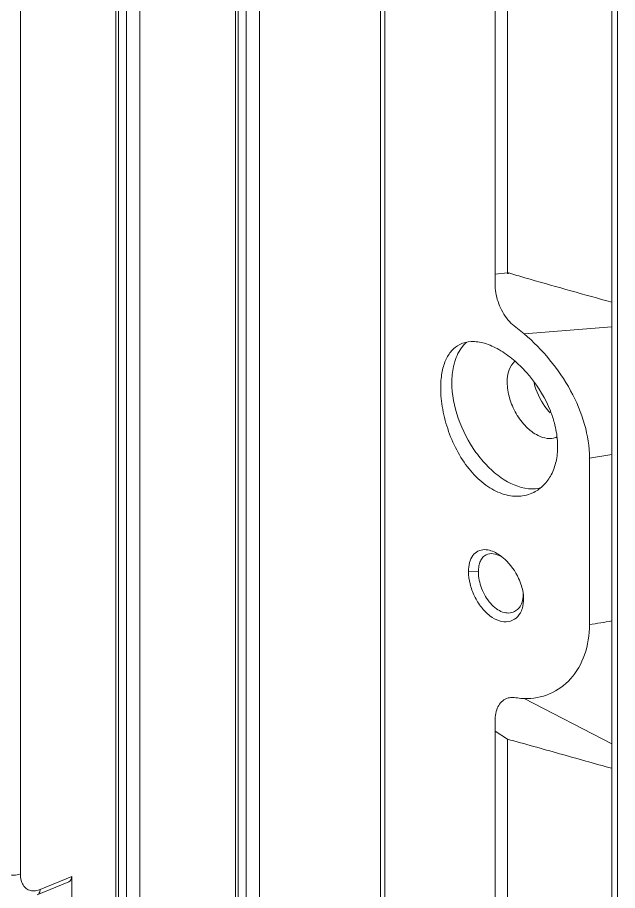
# Model space of a CAD drawing. Header units: millimetres. Extents: x 0 to 2382, y 0 to 1684.
# Drawn here: x 1955.29 to 1986.5, y 1052.26 to 1097.65 of the extents above; entities that cross this region are included whole.
import ezdxf

# ---------------------------------------------------------------- set-up
doc = ezdxf.new("R2010")
doc.units = ezdxf.units.MM
doc.layers.get('0').update_dxf_attribs({"lineweight": 13})

msp = doc.modelspace()

# ---------------------------------------------------------------- linework, layer by layer
at = {"lineweight": 9}
for p, q in [((1986.208, 1189.984), (1986.208, 853.966)), ((1986.501, 1189.63), (1986.501, 853.612)), ((1974.178, 1041.643), (1974.178, 1166.887)), ((1974.401, 1041.198), (1974.401, 1166.426)), ((1980.139, 1147.146), (1980.139, 1084.307)), ((1980.774, 1084.365), (1980.774, 1146.736)), ((1955.444, 1136.43), (1955.444, 1053.125)), ((1960.41, 1050.401), (1960.41, 1133.706)), ((1960.556, 1133.529), (1960.556, 1050.225)), ((1960.969, 1050.019), (1960.969, 1133.323)), ((1961.666, 1133.318), (1961.666, 1050.014)), ((1966.632, 1047.29), (1966.632, 1130.595)), ((1966.779, 1130.418), (1966.779, 1047.113)), ((1967.191, 1046.907), (1967.191, 1130.212)), ((1967.889, 1130.207), (1967.889, 1046.903)), ((1980.774, 1084.365), (1980.139, 1084.307)), ((1981.649, 1081.198), (1986.208, 1081.56)), ((1986.208, 1074.933), (1985.04, 1074.744)), ((1985.04, 1066.087), (1985.04, 1074.744)), ((1978.753, 1068.842), (1979.263, 1068.834)), ((1981.613, 1067.412), (1981.603, 1067.564)), ((1981.613, 1067.412), (1981.608, 1067.565)), ((1981.649, 1062.237), (1986.208, 1059.884)), ((1980.139, 1060.544), (1980.139, 1035.539)), ((1980.139, 1060.544), (1980.774, 1060.134)), ((1980.774, 989.119), (1980.774, 1060.134)), ((1956.322, 1052.036), (1957.972, 1052.716)), ((1958.114, 1052.993), (1956.476, 1052.318)), ((1958.114, 1052.993), (1958.114, 1051.616))]:
    msp.add_line(p, q, dxfattribs=at)
for centre, radius, start, end in [((1982.993, 1076.625), 0.864, 289.523, 292.4128), ((1978.97, 1067.673), 2.462, 49.9564, 52.968), ((1978.87, 1067.554), 2.618, 47.6281, 49.9649), ((1979.671, 1067.432), 1.943, 3.8944, 6.226), ((1953.063, 1269.057), 205.474, 278.95322, 279.28312)]:
    msp.add_arc(centre, radius, start, end, dxfattribs=at)
msp.add_ellipse((1957.76, 1053.17), major_axis=(-0.224, 0.448), ratio=0.611425, start_param=-3.185773, end_param=-2.255396, dxfattribs=at)
for points, knots in [([(1980.773, 1084.364), (1980.779, 1084.357), (1980.79, 1084.343), (1980.825, 1084.338), (1980.842, 1084.358), (1980.847, 1084.371)], [0, 0, 0, 0, 0.302397, 0.550427, 1, 1, 1, 1]), ([(1980.847, 1084.371), (1980.986, 1084.329), (1981.263, 1084.243), (1981.63, 1084.124), (1981.863, 1084.061), (1981.955, 1084.037)], [0, 0, 0, 0, 0.375812, 0.751796, 1, 1, 1, 1]), ([(1980.139, 1084.307), (1980.14, 1084.023), (1980.104, 1083.421), (1980.333, 1082.678), (1980.645, 1082.125), (1980.942, 1081.756), (1981.297, 1081.469), (1981.537, 1081.294), (1981.649, 1081.198)], [0, 0, 0, 0, 0.233653, 0.49205, 0.625532, 0.755392, 0.878193, 1, 1, 1, 1]), ([(1981.955, 1084.037), (1982.663, 1083.84), (1984.078, 1083.438), (1985.494, 1083.038), (1986.206, 1082.85)], [0, 0, 0, 0, 0.499232, 1, 1, 1, 1]), ([(1981.649, 1081.198), (1982.128, 1080.792), (1983.025, 1079.874), (1984.112, 1078.292), (1984.845, 1076.557), (1985.043, 1075.333), (1985.04, 1074.744)], [0, 0, 0, 0, 0.251366, 0.510933, 0.764184, 1, 1, 1, 1]), ([(1978.641, 1080.758), (1978.573, 1080.697), (1978.3, 1080.411), (1978.123, 1080.044), (1978.035, 1079.756)], [0, 0, 0, 0, 0.234961, 1, 1, 1, 1]), ([(1981.092, 1079.85), (1980.855, 1080.05), (1980.378, 1080.391), (1979.63, 1080.73), (1978.92, 1080.845), (1978.48, 1080.744), (1978.297, 1080.652)], [0, 0, 0, 0, 0.304758, 0.571781, 0.799622, 1, 1, 1, 1]), ([(1978.297, 1080.652), (1978.137, 1080.572), (1977.833, 1080.331), (1977.521, 1079.803), (1977.34, 1079.137), (1977.304, 1078.649), (1977.304, 1078.389)], [0, 0, 0, 0, 0.207421, 0.435802, 0.69929, 1, 1, 1, 1]), ([(1981.972, 1078.949), (1981.905, 1079.033), (1981.633, 1079.353), (1981.331, 1079.649), (1981.092, 1079.85)], [0, 0, 0, 0, 0.256644, 1, 1, 1, 1]), ([(1978.035, 1079.756), (1978.01, 1079.674), (1977.919, 1079.322), (1977.886, 1078.957), (1977.886, 1078.68)], [0, 0, 0, 0, 0.236682, 1, 1, 1, 1]), ([(1980.762, 1078.68), (1980.762, 1078.897), (1980.813, 1079.302), (1981.029, 1079.66), (1981.166, 1079.781)], [0, 0, 0, 0, 0.544616, 1, 1, 1, 1]), ([(1983.215, 1076.569), (1983.158, 1076.782), (1982.871, 1077.635), (1982.399, 1078.422), (1981.972, 1078.949)], [0, 0, 0, 0, 0.245399, 1, 1, 1, 1]), ([(1981.866, 1073.148), (1981.36, 1073.2), (1980.587, 1073.561), (1979.73, 1074.298), (1978.897, 1075.294), (1978.145, 1076.752), (1977.886, 1078.051), (1977.886, 1078.68)], [0, 0, 0, 0, 0.20943, 0.333038, 0.465787, 0.741213, 1, 1, 1, 1]), ([(1980.762, 1078.68), (1980.762, 1078.406), (1980.857, 1077.837), (1981.199, 1077.047), (1981.701, 1076.37), (1982.137, 1076.03), (1982.365, 1075.916)], [0, 0, 0, 0, 0.246793, 0.511785, 0.770324, 1, 1, 1, 1]), ([(1983.001, 1077.087), (1982.901, 1077.193), (1982.526, 1077.655), (1982.266, 1078.211), (1982.159, 1078.647)], [0, 0, 0, 0, 0.245419, 1, 1, 1, 1]), ([(1982.143, 1072.96), (1981.903, 1072.84), (1981.343, 1072.699), (1980.457, 1072.849), (1979.597, 1073.322), (1978.821, 1074.07), (1978.174, 1075.028), (1977.688, 1076.117), (1977.383, 1077.251), (1977.304, 1078.019), (1977.304, 1078.389)], [0, 0, 0, 0, 0.096289, 0.199348, 0.314372, 0.442579, 0.581419, 0.725471, 0.867611, 1, 1, 1, 1]), ([(1983.385, 1075.348), (1983.385, 1075.447), (1983.37, 1075.859), (1983.297, 1076.267), (1983.215, 1076.569)], [0, 0, 0, 0, 0.240634, 1, 1, 1, 1]), ([(1982.365, 1075.916), (1982.515, 1075.841), (1982.818, 1075.736), (1983.144, 1075.762), (1983.282, 1075.811)], [0, 0, 0, 0, 0.534425, 1, 1, 1, 1]), ([(1983.385, 1075.348), (1983.385, 1075.085), (1983.335, 1074.576), (1983.091, 1073.88), (1982.692, 1073.319), (1982.333, 1073.055), (1982.143, 1072.96)], [0, 0, 0, 0, 0.2798, 0.536994, 0.774484, 1, 1, 1, 1]), ([(1982.502, 1073.187), (1982.452, 1073.175), (1982.243, 1073.134), (1982.027, 1073.132), (1981.866, 1073.148)], [0, 0, 0, 0, 0.24307, 1, 1, 1, 1]), ([(1979.585, 1069.982), (1979.468, 1069.981), (1979.228, 1069.932), (1978.945, 1069.676), (1978.782, 1069.293), (1978.751, 1069), (1978.753, 1068.842)], [0, 0, 0, 0, 0.22329, 0.445729, 0.70011, 1, 1, 1, 1]), ([(1980.453, 1069.639), (1980.382, 1069.692), (1980.123, 1069.866), (1979.81, 1069.982), (1979.585, 1069.982)], [0, 0, 0, 0, 0.283209, 1, 1, 1, 1]), ([(1979.263, 1068.834), (1979.265, 1068.934), (1979.279, 1069.123), (1979.352, 1069.381), (1979.48, 1069.587), (1979.601, 1069.681), (1979.665, 1069.713)], [0, 0, 0, 0, 0.296001, 0.557447, 0.787989, 1, 1, 1, 1]), ([(1979.665, 1069.713), (1979.774, 1069.767), (1980.057, 1069.801), (1980.313, 1069.699), (1980.442, 1069.627)], [0, 0, 0, 0, 0.451927, 1, 1, 1, 1]), ([(1981.507, 1068.095), (1981.467, 1068.228), (1981.269, 1068.744), (1980.939, 1069.21), (1980.634, 1069.488)], [0, 0, 0, 0, 0.252664, 1, 1, 1, 1]), ([(1978.753, 1068.842), (1978.749, 1068.63), (1978.815, 1068.188), (1979.042, 1067.556), (1979.39, 1066.983), (1979.828, 1066.535), (1980.317, 1066.26), (1980.821, 1066.202), (1981.262, 1066.401), (1981.44, 1066.665), (1981.501, 1066.809)], [0, 0, 0, 0, 0.139632, 0.289907, 0.43886, 0.576666, 0.697148, 0.800928, 0.897093, 1, 1, 1, 1]), ([(1981.141, 1066.762), (1981.051, 1066.717), (1980.84, 1066.666), (1980.506, 1066.727), (1980.177, 1066.908), (1979.874, 1067.191), (1979.617, 1067.553), (1979.358, 1068.092), (1979.269, 1068.542), (1979.263, 1068.834)], [0, 0, 0, 0, 0.093935, 0.196117, 0.311695, 0.441155, 0.581208, 0.725942, 1, 1, 1, 1]), ([(1981.602, 1067.643), (1981.598, 1067.68), (1981.577, 1067.833), (1981.541, 1067.983), (1981.507, 1068.095)], [0, 0, 0, 0, 0.243028, 1, 1, 1, 1]), ([(1981.597, 1067.667), (1981.597, 1067.622), (1981.591, 1067.449), (1981.551, 1067.276), (1981.5, 1067.16)], [0, 0, 0, 0, 0.264298, 1, 1, 1, 1]), ([(1981.5, 1067.16), (1981.463, 1067.073), (1981.366, 1066.915), (1981.219, 1066.801), (1981.141, 1066.762)], [0, 0, 0, 0, 0.518495, 1, 1, 1, 1]), ([(1981.501, 1066.809), (1981.52, 1066.853), (1981.59, 1067.047), (1981.615, 1067.255), (1981.613, 1067.412)], [0, 0, 0, 0, 0.235055, 1, 1, 1, 1]), ([(1985.04, 1066.087), (1985.041, 1065.555), (1984.888, 1064.533), (1984.158, 1063.225), (1983.009, 1062.39), (1982.096, 1062.224), (1981.649, 1062.237)], [0, 0, 0, 0, 0.278754, 0.53058, 0.765712, 1, 1, 1, 1]), ([(1981.649, 1062.237), (1981.532, 1062.24), (1981.304, 1062.277), (1980.969, 1062.318), (1980.649, 1062.235), (1980.398, 1062.029), (1980.227, 1061.732), (1980.138, 1061.367), (1980.131, 1060.963), (1980.139, 1060.685), (1980.139, 1060.543)], [0, 0, 0, 0, 0.123436, 0.243054, 0.352324, 0.460062, 0.576247, 0.706658, 0.851141, 1, 1, 1, 1]), ([(1986.206, 1058.62), (1985.296, 1058.859), (1983.49, 1059.38), (1981.679, 1059.882), (1980.773, 1060.133)], [0, 0, 0, 0, 0.500153, 1, 1, 1, 1]), ([(1954.746, 1053.13), (1954.852, 1053.077), (1955.094, 1053.038), (1955.336, 1053.074), (1955.444, 1053.125)], [0, 0, 0, 0, 0.498082, 1, 1, 1, 1]), ([(1955.523, 1052.678), (1955.509, 1052.711), (1955.461, 1052.855), (1955.444, 1053.009), (1955.444, 1053.125)], [0, 0, 0, 0, 0.234501, 1, 1, 1, 1]), ([(1955.743, 1052.373), (1955.719, 1052.391), (1955.626, 1052.477), (1955.558, 1052.588), (1955.523, 1052.678)], [0, 0, 0, 0, 0.238718, 1, 1, 1, 1]), ([(1956.074, 1052.246), (1956.043, 1052.248), (1955.925, 1052.266), (1955.813, 1052.318), (1955.743, 1052.373)], [0, 0, 0, 0, 0.257136, 1, 1, 1, 1]), ([(1956.476, 1052.318), (1956.442, 1052.304), (1956.313, 1052.258), (1956.174, 1052.238), (1956.074, 1052.246)], [0, 0, 0, 0, 0.266899, 1, 1, 1, 1]), ([(1956.322, 1052.036), (1956.368, 1052.055), (1956.452, 1052.143), (1956.473, 1052.256), (1956.475, 1052.317)], [0, 0, 0, 0, 0.447469, 1, 1, 1, 1])]:
    msp.add_open_spline(points, degree=3, knots=knots, dxfattribs=at)

doc.saveas('drawing.dxf')
